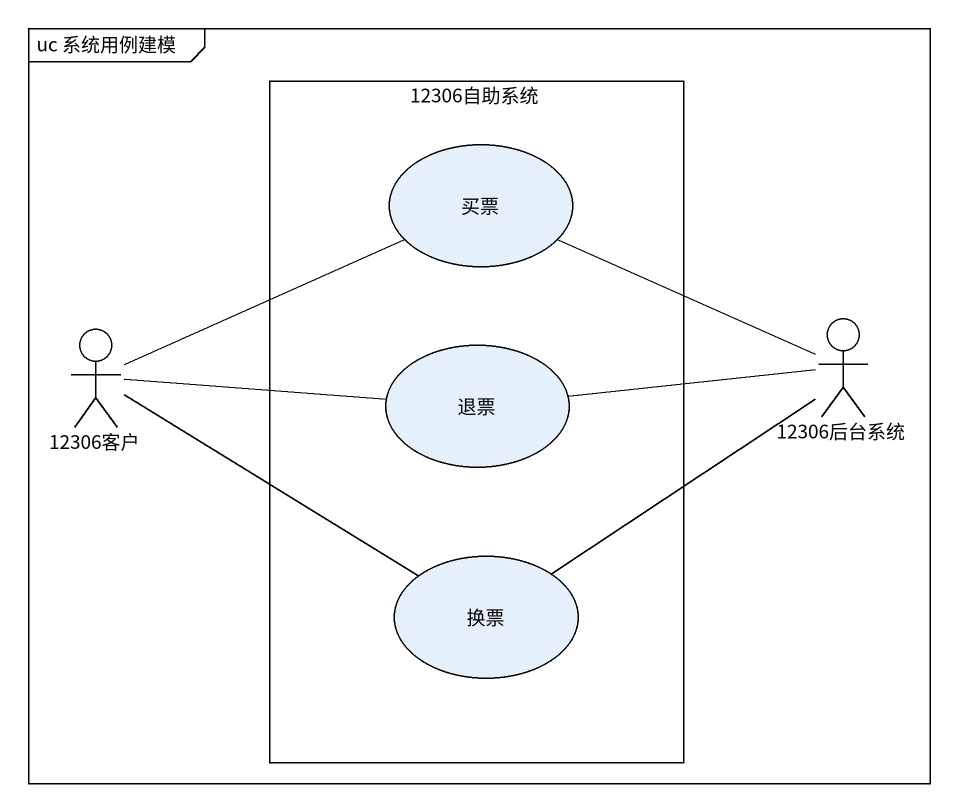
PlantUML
@startuml
mainframe uc 系统用例建模
rectangle "12306自助系统" as r12306自助系统 {
  usecase 买票
  usecase 退票
  usecase 换票
}
actor "12306客户" as a12306客户
actor "12306后台系统" as a12306后台系统
买票 -right- a12306后台系统
a12306客户 -right- 买票
a12306客户 -right- 退票
a12306客户 -right- 换票
退票 -right- a12306后台系统
换票 -up- a12306后台系统
@enduml
